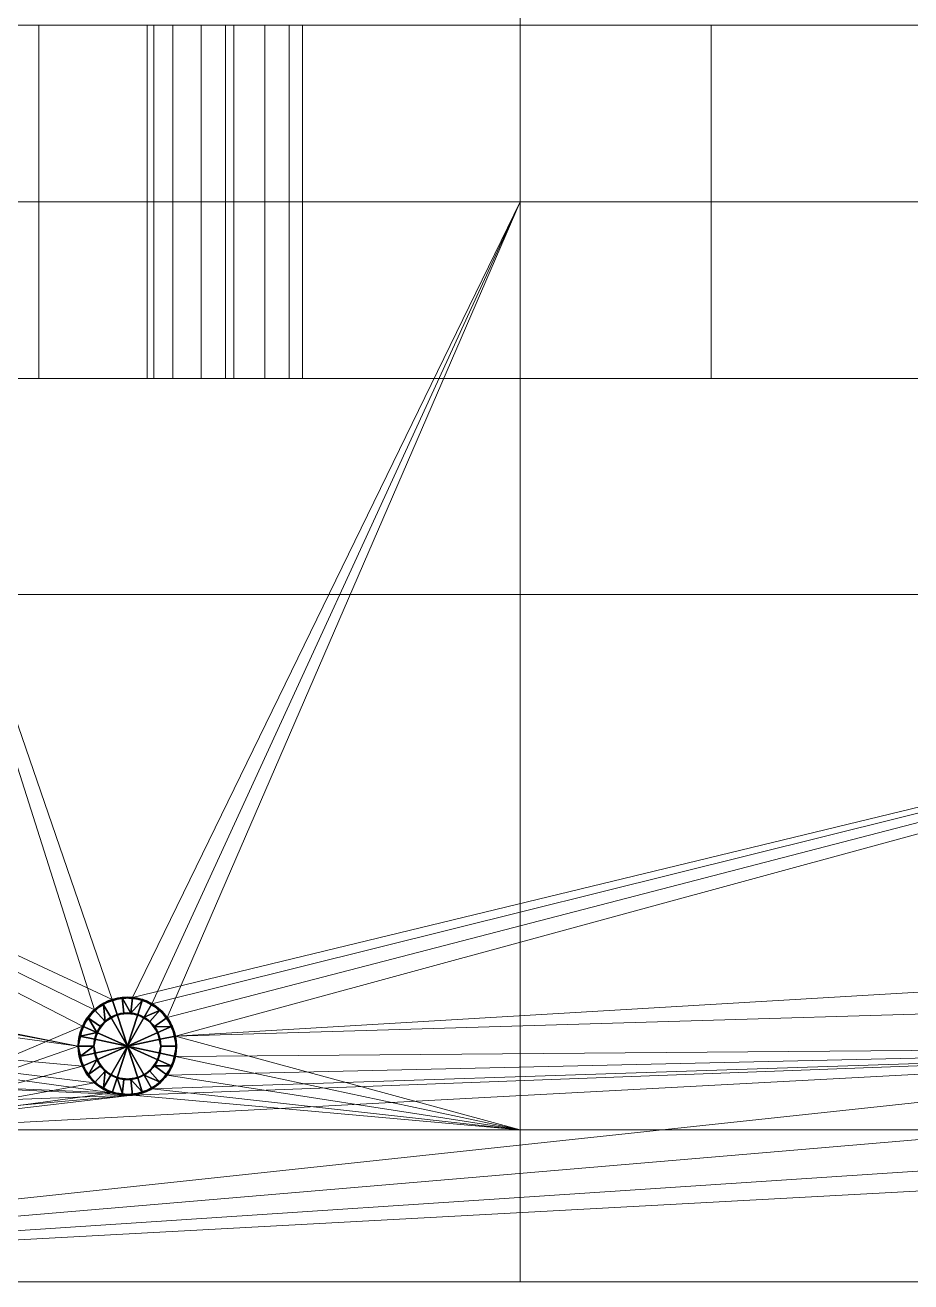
# Model space of a CAD drawing. Header units: millimetres. Extents: x -193 to 143, y -35 to 118.
# Drawn here: x 39.8 to 84.9, y 0 to 64 of the extents above; entities that cross this region are included whole.
import ezdxf

# ---------------------------------------------------------------- set-up
doc = ezdxf.new("R2010")
doc.units = ezdxf.units.MM
doc.layers.add('1', color=7, linetype='Continuous', true_color=0xffffff)

# ---------------------------------------------------------------- blocks, each defined once
blk = doc.blocks.new('UG_SURFACE_001')
at = {"layer": '1', "color": 30, "linetype": 'Continuous', "lineweight": 18}
for points in [[(30.25, 93.75), (64.999998, 93.75), (64.999998, 55), (30.25, 55)], [(64.999998, 93.75), (99.749997, 93.75), (99.749997, 55), (64.999998, 55)], [(0, 64.000003, 12), (0, 46, 12), (129.999995, 46, 12), (129.999995, 64.000003, 12)], [(30.25, 55), (64.999998, 55), (45.26132, 14.486304), (44.227459, 14.377641)], [(30.25, 7.75), (30.25, 55), (43.327175, 13.857862), (42.716138, 13.016841)], [(44.227459, 14.377641), (43.327175, 13.857862), (30.25, 55)], [(46.250001, 14.165063), (45.26132, 14.486304), (64.999998, 55)], [(64.999998, 55), (47.022544, 13.469463), (46.250001, 14.165063)], [(47.445368, 12.51978), (47.022544, 13.469463), (64.999998, 55), (64.999998, 7.75)], [(64.999998, 55), (99.749997, 55), (99.749997, 7.75), (64.999998, 7.75)], [(129.999995, 46, 12), (0, 46, 12), (100.932635, 46, 55.864546), (104.999997, 46, 55)], [(29.067367, 46, 55.864546), (32.43145, 46, 58.308695), (100.932635, 46, 55.864546), (0, 46, 12)], [(109.999999, 35, 90.000004), (109.999999, 46, 90.000004), (20, 46, 90.000004), (20, 35, 90.000004)], [(20, 46, 90.000004), (109.999999, 46, 90.000004), (30.877853, 46, 73.090173), (27.079117, 46, 74.781477)], [(109.999999, 46, 90.000004), (33.660255, 46, 70), (30.877853, 46, 73.090173)], [(95.489435, 46, 61.909828), (32.43145, 46, 58.308695), (34.510564, 46, 61.909828)], [(32.43145, 46, 58.308695), (95.489435, 46, 61.909828), (97.568549, 46, 58.308695)], [(97.568549, 46, 58.308695), (100.932635, 46, 55.864546), (32.43145, 46, 58.308695)], [(33.660255, 46, 70), (96.339747, 46, 70), (95.054783, 46, 66.045284)], [(34.94522, 46, 66.045284), (33.660255, 46, 70), (95.054783, 46, 66.045284)], [(102.920882, 46, 74.781477), (99.122144, 46, 73.090173), (33.660255, 46, 70), (109.999999, 46, 90.000004)], [(99.122144, 46, 73.090173), (96.339747, 46, 70), (33.660255, 46, 70)], [(34.510564, 46, 61.909828), (34.94522, 46, 66.045284), (95.054783, 46, 66.045284), (95.489435, 46, 61.909828)], [(12.62717, 17.967131, 12), (42.5, 12, 12), (42.716138, 13.016841, 12), (0, 35, 12)], [(42.716138, 13.016841, 12), (43.327175, 13.857862, 12), (0, 35, 12)], [(0, 35, 12), (43.327175, 13.857862, 12), (44.227459, 14.377641, 12)], [(44.227459, 14.377641, 12), (45.26132, 14.486304, 12), (129.999995, 35, 12), (0, 35, 12)], [(29.067367, 35, 55.864546), (25, 35, 55), (0, 35, 12), (129.999995, 35, 12)], [(20, 35, 90.000004), (96.339747, 35, 70), (99.122144, 35, 73.090173)], [(99.122144, 35, 73.090173), (102.920882, 35, 74.781477), (109.999999, 35, 90.000004), (20, 35, 90.000004)], [(27.079117, 35, 74.781477), (95.054783, 35, 66.045284), (96.339747, 35, 70), (20, 35, 90.000004)], [(27.079117, 35, 74.781477), (95.489435, 35, 61.909828), (95.054783, 35, 66.045284)], [(27.079117, 35, 74.781477), (100.932635, 35, 55.864546), (97.568549, 35, 58.308695)], [(97.568549, 35, 58.308695), (95.489435, 35, 61.909828), (27.079117, 35, 74.781477)], [(100.932635, 35, 55.864546), (27.079117, 35, 74.781477), (30.877853, 35, 73.090173)], [(129.999995, 35, 12), (32.43145, 35, 58.308695), (29.067367, 35, 55.864546)], [(30.877853, 35, 73.090173), (33.660255, 35, 70), (100.932635, 35, 55.864546)], [(34.510564, 35, 61.909828), (32.43145, 35, 58.308695), (129.999995, 35, 12)], [(100.932635, 35, 55.864546), (33.660255, 35, 70), (34.94522, 35, 66.045284)], [(100.932635, 35, 55.864546), (34.94522, 35, 66.045284), (34.510564, 35, 61.909828), (129.999995, 35, 12)], [(129.999995, 35, 12), (45.26132, 14.486304, 12), (46.250001, 14.165063, 12)], [(129.999995, 35, 12), (46.250001, 14.165063, 12), (47.022544, 13.469463, 12)], [(47.022544, 13.469463, 12), (47.445368, 12.51978, 12), (129.999995, 35, 12)], [(113.985218, 16.458869, 12), (116.145901, 17.706338, 12), (129.999995, 35, 12), (47.445368, 12.51978, 12)], [(42.5, 12, 12), (12.62717, 17.967131, 12), (15, 17.196152, 12)], [(15, 17.196152, 12), (16.854102, 15.526712, 12), (42.5, 12, 12)], [(47.445368, 12.51978, 12), (112.518728, 14.44042, 12), (113.985218, 16.458869, 12)], [(42.716138, 10.983159, 12), (42.5, 12, 12), (16.854102, 15.526712, 12), (17.868886, 13.24747, 12)], [(44.227459, 14.377641), (44.227459, 14.377641, 12), (43.327175, 13.857862, 12), (43.327175, 13.857862)], [(45.26132, 14.486304), (45.26132, 14.486304, 12), (44.227459, 14.377641, 12), (44.227459, 14.377641)], [(46.250001, 14.165063), (46.250001, 14.165063, 12), (45.26132, 14.486304, 12), (45.26132, 14.486304)], [(47.022544, 13.469463), (47.022544, 13.469463, 12), (46.250001, 14.165063, 12), (46.250001, 14.165063)], [(47.445368, 12.51978, 12), (47.445368, 11.480221, 12), (112.000003, 12, 12), (112.518728, 14.44042, 12)], [(43.327175, 13.857862), (43.327175, 13.857862, 12), (42.716138, 13.016841, 12), (42.716138, 13.016841)], [(47.445368, 12.51978), (47.445368, 12.51978, 12), (47.022544, 13.469463, 12), (47.022544, 13.469463)], [(44.227459, 9.622359, 12), (17.868886, 13.24747, 12), (17.868886, 10.75253, 12)], [(17.868886, 13.24747, 12), (43.327175, 10.142138, 12), (42.716138, 10.983159, 12)], [(17.868886, 13.24747, 12), (44.227459, 9.622359, 12), (43.327175, 10.142138, 12)], [(42.716138, 13.016841), (42.5, 12), (30.25, 7.75)], [(42.716138, 13.016841), (42.716138, 13.016841, 12), (42.5, 12, 12), (42.5, 12)], [(47.445368, 11.480221), (47.445368, 11.480221, 12), (47.445368, 12.51978, 12), (47.445368, 12.51978)], [(64.999998, 7.75), (47.445368, 11.480221), (47.445368, 12.51978)], [(15, 6.803847, 12), (12.62717, 6.032869, 12), (0, 0, 12), (112.000003, 12, 12)], [(112.518728, 9.55958, 12), (112.000003, 12, 12), (0, 0, 12)], [(45.26132, 9.513696, 12), (15, 6.803847, 12), (112.000003, 12, 12)], [(30.25, 7.75), (42.5, 12), (42.716138, 10.983159)], [(42.5, 12), (42.5, 12, 12), (42.716138, 10.983159, 12), (42.716138, 10.983159)], [(112.000003, 12, 12), (46.250001, 9.834937, 12), (45.26132, 9.513696, 12)], [(112.000003, 12, 12), (47.022544, 10.530537, 12), (46.250001, 9.834937, 12)], [(47.445368, 11.480221, 12), (47.022544, 10.530537, 12), (112.000003, 12, 12)], [(42.716138, 10.983159), (43.327175, 10.142138), (30.25, 7.75)], [(42.716138, 10.983159), (42.716138, 10.983159, 12), (43.327175, 10.142138, 12), (43.327175, 10.142138)], [(47.022544, 10.530537), (47.022544, 10.530537, 12), (47.445368, 11.480221, 12), (47.445368, 11.480221)], [(64.999998, 7.75), (47.022544, 10.530537), (47.445368, 11.480221)], [(17.868886, 10.75253, 12), (16.854102, 8.473288, 12), (45.26132, 9.513696, 12)], [(17.868886, 10.75253, 12), (45.26132, 9.513696, 12), (44.227459, 9.622359, 12)], [(46.250001, 9.834937), (46.250001, 9.834937, 12), (47.022544, 10.530537, 12), (47.022544, 10.530537)], [(64.999998, 7.75), (46.250001, 9.834937), (47.022544, 10.530537)], [(43.327175, 10.142138), (44.227459, 9.622359), (30.25, 7.75)], [(30.25, 7.75), (44.227459, 9.622359), (45.26132, 9.513696)], [(43.327175, 10.142138), (43.327175, 10.142138, 12), (44.227459, 9.622359, 12), (44.227459, 9.622359)], [(44.227459, 9.622359), (44.227459, 9.622359, 12), (45.26132, 9.513696, 12), (45.26132, 9.513696)], [(45.26132, 9.513696), (45.26132, 9.513696, 12), (46.250001, 9.834937, 12), (46.250001, 9.834937)], [(45.26132, 9.513696), (46.250001, 9.834937), (64.999998, 7.75)], [(0, 0, 12), (113.985218, 7.541131, 12), (112.518728, 9.55958, 12)], [(45.26132, 9.513696, 12), (16.854102, 8.473288, 12), (15, 6.803847, 12)], [(45.26132, 9.513696), (64.999998, 7.75), (30.25, 7.75)], [(30.25, 7.75), (64.999998, 7.75), (64.999998, 0), (30.25, 0)], [(64.999998, 7.75), (99.749997, 7.75), (99.749997, 0), (64.999998, 0)], [(116.145901, 6.293661, 12), (113.985218, 7.541131, 12), (0, 0, 12)], [(0, 0, 12), (129.999995, 0, 12), (118.627168, 6.032869, 12), (116.145901, 6.293661, 12)], [(129.999995, 0, 12), (0, 0, 12), (30.25, 0), (64.999998, 0)], [(129.999995, 0, 12), (64.999998, 0), (99.749997, 0)]]:
    blk.add_3dface(points, dxfattribs=at)
blk = doc.blocks.new('stoika_KR1_BODY')
at = {"layer": '1', "color": 30, "linetype": 'Continuous', "lineweight": 18}
for p, q in [((0, 64, 12), (130, 64, 12)), ((20, 64, 90), (110, 64, 90)), ((0, 46, 12), (130, 46, 12)), ((110, 46, 90), (20, 46, 90)), ((0, 35, 12), (130, 35, 12)), ((20, 35, 90), (110, 35, 90)), ((130, 0, 12), (0, 0, 12)), ((0, 0), (130, 0))]:
    blk.add_line(p, q, dxfattribs=at)
at = {"layer": '1', "color": 30, "linetype": 'Continuous', "lineweight": 18, "extrusion": (0, 0, -1)}
for centre in [(-45, 12), (-45, 12, -12)]:
    blk.add_circle(centre, 2.5, dxfattribs=at)
at = {"layer": '1', "color": 30, "linetype": 'Continuous', "lineweight": 18}
blk.add_blockref('UG_SURFACE_001', (0, 0), dxfattribs=at)
blk = doc.blocks.new('UG_SURFACE_002')
at = {"layer": '1', "color": 30, "linetype": 'Continuous', "lineweight": 18}
for points in [[(217.999995, 140.000001), (197.500005, 140.000001), (197.500005, 140.000001, 17.999999), (217.999995, 140.000001, 17.999999)], [(197.500005, 140.000001), (217.999995, 140.000001), (207.499996, 124.660254), (203.545287, 125.945225)], [(210.590169, 121.877849), (207.499996, 124.660254), (217.999995, 140.000001)], [(212.28148, 118.079118), (210.590169, 121.877849), (217.999995, 140.000001)], [(217.999995, 140.000001), (217.999995, 45.000002), (212.28148, 113.920882), (212.28148, 118.079118)], [(217.999995, 140.000001, 17.999999), (287.499994, 140.000001, 17.999999), (287.499994, 140.000001), (217.999995, 140.000001)], [(217.999995, 140.000001), (275.808692, 123.431452), (273.364544, 120.067365)], [(217.999995, 140.000001), (223.845825, 76.626949), (223.499998, 75.000003)], [(217.999995, 140.000001), (227.918118, 78.978084), (226.263925, 78.804225)], [(279.409826, 125.510558), (275.808692, 123.431452), (217.999995, 140.000001), (287.499994, 140.000001)], [(217.999995, 140.000001), (224.823475, 77.972576), (223.845825, 76.626949)], [(217.999995, 140.000001), (272.500008, 115.999997), (229.499996, 78.464098), (227.918118, 78.978084)], [(226.263925, 78.804225), (224.823475, 77.972576), (217.999995, 140.000001)], [(273.364544, 120.067365), (272.500008, 115.999997), (217.999995, 140.000001)], [(223.499998, 75.000003), (217.999995, 45.000002), (217.999995, 140.000001)], [(229.499996, 78.464098), (272.500008, 115.999997), (273.364544, 111.932635)], [(210.590169, 110.122144), (212.28148, 113.920882), (217.999995, 45.000002)], [(230.736062, 77.351138), (229.499996, 78.464098), (273.364544, 111.932635), (275.808692, 108.568549)], [(217.999995, 45.000002), (207.499996, 107.339747), (210.590169, 110.122144)], [(275.808692, 108.568549), (231.41259, 75.831644), (230.736062, 77.351138)], [(231.41259, 75.831644), (275.808692, 108.568549), (279.409826, 106.489435)], [(203.545287, 106.054783), (207.499996, 107.339747), (217.999995, 45.000002)], [(174.455181, 54.692663), (199.409828, 106.489435), (203.545287, 106.054783), (217.999995, 45.000002)], [(279.409826, 106.489435), (283.545285, 106.054783), (307.500005, 79.999998), (231.41259, 75.831644)], [(307.500005, 79.999998), (303.584516, 55.27864), (231.41259, 74.168354), (231.41259, 75.831644)], [(226.263925, 78.804225), (226.263925, 78.804225, 17.999999), (224.823475, 77.972576, 17.999999), (224.823475, 77.972576)], [(227.918118, 78.978084), (227.918118, 78.978084, 17.999999), (226.263925, 78.804225, 17.999999), (226.263925, 78.804225)], [(229.499996, 78.464098), (229.499996, 78.464098, 17.999999), (227.918118, 78.978084, 17.999999), (227.918118, 78.978084)], [(230.736062, 77.351138), (230.736062, 77.351138, 17.999999), (229.499996, 78.464098, 17.999999), (229.499996, 78.464098)], [(224.823475, 77.972576), (224.823475, 77.972576, 17.999999), (223.845825, 76.626949, 17.999999), (223.845825, 76.626949)], [(231.41259, 75.831644), (231.41259, 75.831644, 17.999999), (230.736062, 77.351138, 17.999999), (230.736062, 77.351138)], [(223.845825, 76.626949), (223.845825, 76.626949, 17.999999), (223.499998, 75.000003, 17.999999), (223.499998, 75.000003)], [(231.41259, 74.168354), (231.41259, 74.168354, 17.999999), (231.41259, 75.831644, 17.999999), (231.41259, 75.831644)], [(217.999995, 45.000002), (223.499998, 75.000003), (223.845825, 73.373057)], [(223.499998, 75.000003), (223.499998, 75.000003, 17.999999), (223.845825, 73.373057, 17.999999), (223.845825, 73.373057)], [(230.736062, 72.648861), (231.41259, 74.168354), (303.584516, 55.27864), (298.347294, 45.000002)], [(230.736062, 72.648861), (230.736062, 72.648861, 17.999999), (231.41259, 74.168354, 17.999999), (231.41259, 74.168354)], [(223.845825, 73.373057), (224.823475, 72.027422), (217.999995, 45.000002)], [(223.845825, 73.373057), (223.845825, 73.373057, 17.999999), (224.823475, 72.027422, 17.999999), (224.823475, 72.027422)], [(298.347294, 45.000002), (229.499996, 71.5359), (230.736062, 72.648861)], [(229.499996, 71.5359), (229.499996, 71.5359, 17.999999), (230.736062, 72.648861, 17.999999), (230.736062, 72.648861)], [(224.823475, 72.027422), (226.263925, 71.195774), (217.999995, 45.000002)], [(224.823475, 72.027422), (224.823475, 72.027422, 17.999999), (226.263925, 71.195774, 17.999999), (226.263925, 71.195774)], [(227.918118, 71.021914), (229.499996, 71.5359), (298.347294, 45.000002), (217.999995, 45.000002)], [(226.263925, 71.195774), (227.918118, 71.021914), (217.999995, 45.000002)], [(226.263925, 71.195774), (226.263925, 71.195774, 17.999999), (227.918118, 71.021914, 17.999999), (227.918118, 71.021914)], [(227.918118, 71.021914), (227.918118, 71.021914, 17.999999), (229.499996, 71.5359, 17.999999), (229.499996, 71.5359)], [(217.999995, 45.000002), (167.978749, 45.000002), (174.455181, 54.692663)], [(165.78427, 41.71573), (167.978749, 45.000002), (217.999995, 45.000002), (217.999995, 0)], [(217.999995, 45.000002), (224.823475, 17.972579), (223.845825, 16.626947)], [(217.999995, 45.000002), (226.263925, 18.804226), (224.823475, 17.972579)], [(217.999995, 45.000002), (227.918118, 18.978087), (226.263925, 18.804226)], [(217.999995, 45.000002), (298.347294, 45.000002), (229.499996, 18.464101), (227.918118, 18.978087)], [(223.845825, 16.626947), (223.499998, 15), (217.999995, 0), (217.999995, 45.000002)], [(230.736062, 17.351141), (229.499996, 18.464101), (298.347294, 45.000002)], [(298.347294, 45.000002), (292.221367, 32.977179), (231.41259, 15.831647), (230.736062, 17.351141)], [(152.80734, 33.044819), (165.78427, 41.71573), (217.999995, 0)], [(137.500003, 29.999999), (152.80734, 33.044819), (217.999995, 0)], [(292.221367, 32.977179), (274.522811, 15.27864), (231.41259, 14.168353), (231.41259, 15.831647)], [(217.999995, 0), (38.912591, 14.168353), (38.912591, 15.831647), (137.500003, 29.999999)], [(226.263925, 18.804226), (226.263925, 18.804226, 17.999999), (224.823475, 17.972579, 17.999999), (224.823475, 17.972579)], [(227.918118, 18.978087), (227.918118, 18.978087, 17.999999), (226.263925, 18.804226, 17.999999), (226.263925, 18.804226)], [(229.499996, 18.464101), (229.499996, 18.464101, 17.999999), (227.918118, 18.978087, 17.999999), (227.918118, 18.978087)], [(224.823475, 17.972579), (224.823475, 17.972579, 17.999999), (223.845825, 16.626947, 17.999999), (223.845825, 16.626947)], [(230.736062, 17.351141), (230.736062, 17.351141, 17.999999), (229.499996, 18.464101, 17.999999), (229.499996, 18.464101)], [(231.41259, 15.831647), (231.41259, 15.831647, 17.999999), (230.736062, 17.351141, 17.999999), (230.736062, 17.351141)], [(223.845825, 16.626947), (223.845825, 16.626947, 17.999999), (223.499998, 15, 17.999999), (223.499998, 15)], [(231.41259, 14.168353), (231.41259, 14.168353, 17.999999), (231.41259, 15.831647, 17.999999), (231.41259, 15.831647)], [(217.999995, 0), (223.499998, 15), (223.845825, 13.373054)], [(223.499998, 15), (223.499998, 15, 17.999999), (223.845825, 13.373054, 17.999999), (223.845825, 13.373054)], [(230.736062, 12.648859), (231.41259, 14.168353), (274.522811, 15.27864), (252.221346, 3.915478)], [(252.221346, 3.915478, 17.999999), (252.221346, 3.915478), (274.522811, 15.27864), (274.522811, 15.27864, 17.999999)], [(217.999995, 0), (38.236067, 12.648859), (38.912591, 14.168353)], [(230.736062, 12.648859), (230.736062, 12.648859, 17.999999), (231.41259, 14.168353, 17.999999), (231.41259, 14.168353)], [(223.845825, 13.373054), (224.823475, 12.027421), (217.999995, 0)], [(223.845825, 13.373054), (223.845825, 13.373054, 17.999999), (224.823475, 12.027421, 17.999999), (224.823475, 12.027421)], [(37, 11.535899), (38.236067, 12.648859), (217.999995, 0), (32.000002, 0)], [(252.221346, 3.915478), (227.500007, 0), (229.499996, 11.535899), (230.736062, 12.648859)], [(229.499996, 11.535899), (229.499996, 11.535899, 17.999999), (230.736062, 12.648859, 17.999999), (230.736062, 12.648859)], [(224.823475, 12.027421), (226.263925, 11.195774), (217.999995, 0)], [(224.823475, 12.027421), (224.823475, 12.027421, 17.999999), (226.263925, 11.195774, 17.999999), (226.263925, 11.195774)], [(227.918118, 11.021912), (229.499996, 11.535899), (227.500007, 0)], [(227.918118, 11.021912), (227.918118, 11.021912, 17.999999), (229.499996, 11.535899, 17.999999), (229.499996, 11.535899)], [(226.263925, 11.195774), (227.918118, 11.021912), (227.500007, 0), (217.999995, 0)], [(226.263925, 11.195774), (226.263925, 11.195774, 17.999999), (227.918118, 11.021912, 17.999999), (227.918118, 11.021912)], [(227.500007, 0, 17.999999), (227.500007, 0), (252.221346, 3.915478), (252.221346, 3.915478, 17.999999)], [(217.999995, 0, 17.999999), (32.000002, 0, 17.999999), (32.000002, 0), (217.999995, 0)], [(217.999995, 0), (227.500007, 0), (227.500007, 0, 17.999999), (217.999995, 0, 17.999999)]]:
    blk.add_3dface(points, dxfattribs=at)
blk = doc.blocks.new('uxo_KR1_BODY')
at = {"layer": '1', "color": 30, "linetype": 'Continuous', "lineweight": 18}
for p, q in [((287.5, 140), (197.5, 140)), ((197.5, 140, 18), (287.5, 140, 18)), ((227.5, 0, 18), (32, 0, 18)), ((32, 0), (227.5, 0)), ((227.5, 0), (227.5, 0, 18))]:
    blk.add_line(p, q, dxfattribs=at)
at = {"layer": '1', "color": 30, "linetype": 'Continuous', "lineweight": 18, "extrusion": (0, 0, -1)}
for centre in [(-227.5, 75), (-227.5, 75, -18), (-227.5, 15), (-227.5, 15, -18)]:
    blk.add_circle(centre, 4, dxfattribs=at)
blk.add_arc((-227.5, 80), 80, 180, 270, dxfattribs=at)
at = {"layer": '1', "color": 30, "linetype": 'Continuous', "lineweight": 18}
blk.add_arc((227.5, 80, 18), 80, 270, 0, dxfattribs=at)
blk.add_blockref('UG_SURFACE_002', (0, 0), dxfattribs=at)
blk = doc.blocks.new('UG_SURFACE_006')
at = {"layer": '1', "color": 30, "linetype": 'Continuous', "lineweight": 18}
for points in [[(64.999998, 93.75, 12), (30.25, 93.75, 12), (30.25, 55, 12), (64.999998, 55, 12)], [(30.25, 93.75), (64.999998, 93.75), (64.999998, 55), (30.25, 55)], [(99.749997, 93.75, 12), (64.999998, 93.75, 12), (64.999998, 55, 12), (99.749997, 55, 12)], [(64.999998, 93.75), (99.749997, 93.75), (99.749997, 55), (64.999998, 55)], [(30.25, 55, 12), (43.327175, 13.857862, 12), (44.227459, 14.377641, 12)], [(44.227459, 14.377641, 12), (45.26132, 14.486304, 12), (64.999998, 55, 12), (30.25, 55, 12)], [(42.716138, 13.016841, 12), (43.327175, 13.857862, 12), (30.25, 55, 12), (30.25, 7.75, 12)], [(30.25, 55), (64.999998, 55), (45.26132, 14.486304), (44.227459, 14.377641)], [(30.25, 7.75), (30.25, 55), (43.327175, 13.857862), (42.716138, 13.016841)], [(44.227459, 14.377641), (43.327175, 13.857862), (30.25, 55)], [(64.999998, 55, 12), (45.26132, 14.486304, 12), (46.250001, 14.165063, 12)], [(46.250001, 14.165063), (45.26132, 14.486304), (64.999998, 55)], [(64.999998, 55, 12), (46.250001, 14.165063, 12), (47.022544, 13.469463, 12)], [(64.999998, 55), (47.022544, 13.469463), (46.250001, 14.165063)], [(47.022544, 13.469463, 12), (47.445368, 12.51978, 12), (64.999998, 7.75, 12), (64.999998, 55, 12)], [(47.445368, 12.51978), (47.022544, 13.469463), (64.999998, 55), (64.999998, 7.75)], [(99.749997, 55, 12), (64.999998, 55, 12), (64.999998, 7.75, 12), (99.749997, 7.75, 12)], [(64.999998, 55), (99.749997, 55), (99.749997, 7.75), (64.999998, 7.75)], [(44.227459, 14.377641), (44.227459, 14.377641, 12), (43.327175, 13.857862, 12), (43.327175, 13.857862)], [(45.26132, 14.486304), (45.26132, 14.486304, 12), (44.227459, 14.377641, 12), (44.227459, 14.377641)], [(46.250001, 14.165063), (46.250001, 14.165063, 12), (45.26132, 14.486304, 12), (45.26132, 14.486304)], [(47.022544, 13.469463), (47.022544, 13.469463, 12), (46.250001, 14.165063, 12), (46.250001, 14.165063)], [(43.327175, 13.857862), (43.327175, 13.857862, 12), (42.716138, 13.016841, 12), (42.716138, 13.016841)], [(47.445368, 12.51978), (47.445368, 12.51978, 12), (47.022544, 13.469463, 12), (47.022544, 13.469463)], [(30.25, 7.75, 12), (42.5, 12, 12), (42.716138, 13.016841, 12)], [(42.716138, 13.016841), (42.5, 12), (30.25, 7.75)], [(42.716138, 13.016841), (42.716138, 13.016841, 12), (42.5, 12, 12), (42.5, 12)], [(64.999998, 7.75, 12), (47.445368, 12.51978, 12), (47.445368, 11.480221, 12)], [(64.999998, 7.75), (47.445368, 11.480221), (47.445368, 12.51978)], [(47.445368, 11.480221), (47.445368, 11.480221, 12), (47.445368, 12.51978, 12), (47.445368, 12.51978)], [(42.716138, 10.983159, 12), (42.5, 12, 12), (30.25, 7.75, 12)], [(30.25, 7.75), (42.5, 12), (42.716138, 10.983159)], [(42.5, 12), (42.5, 12, 12), (42.716138, 10.983159, 12), (42.716138, 10.983159)], [(30.25, 7.75, 12), (43.327175, 10.142138, 12), (42.716138, 10.983159, 12)], [(42.716138, 10.983159), (43.327175, 10.142138), (30.25, 7.75)], [(42.716138, 10.983159), (42.716138, 10.983159, 12), (43.327175, 10.142138, 12), (43.327175, 10.142138)], [(47.445368, 11.480221, 12), (47.022544, 10.530537, 12), (64.999998, 7.75, 12)], [(64.999998, 7.75), (47.022544, 10.530537), (47.445368, 11.480221)], [(47.022544, 10.530537), (47.022544, 10.530537, 12), (47.445368, 11.480221, 12), (47.445368, 11.480221)], [(64.999998, 7.75, 12), (47.022544, 10.530537, 12), (46.250001, 9.834937, 12)], [(46.250001, 9.834937), (47.022544, 10.530537), (64.999998, 7.75)], [(46.250001, 9.834937), (46.250001, 9.834937, 12), (47.022544, 10.530537, 12), (47.022544, 10.530537)], [(30.25, 7.75, 12), (44.227459, 9.622359, 12), (43.327175, 10.142138, 12)], [(43.327175, 10.142138), (44.227459, 9.622359), (30.25, 7.75)], [(45.26132, 9.513696, 12), (44.227459, 9.622359, 12), (30.25, 7.75, 12)], [(30.25, 7.75), (44.227459, 9.622359), (45.26132, 9.513696)], [(43.327175, 10.142138), (43.327175, 10.142138, 12), (44.227459, 9.622359, 12), (44.227459, 9.622359)], [(44.227459, 9.622359), (44.227459, 9.622359, 12), (45.26132, 9.513696, 12), (45.26132, 9.513696)], [(46.250001, 9.834937, 12), (45.26132, 9.513696, 12), (64.999998, 7.75, 12)], [(64.999998, 7.75), (45.26132, 9.513696), (46.250001, 9.834937)], [(45.26132, 9.513696), (45.26132, 9.513696, 12), (46.250001, 9.834937, 12), (46.250001, 9.834937)], [(30.25, 7.75, 12), (64.999998, 7.75, 12), (45.26132, 9.513696, 12)], [(45.26132, 9.513696), (64.999998, 7.75), (30.25, 7.75)], [(64.999998, 7.75, 12), (30.25, 7.75, 12), (30.25, 0, 12), (64.999998, 0, 12)], [(30.25, 7.75), (64.999998, 7.75), (64.999998, 0), (30.25, 0)], [(99.749997, 7.75, 12), (64.999998, 7.75, 12), (64.999998, 0, 12), (99.749997, 0, 12)], [(64.999998, 7.75), (99.749997, 7.75), (99.749997, 0), (64.999998, 0)], [(30.25, 0), (64.999998, 0), (64.999998, 0, 12), (30.25, 0, 12)], [(64.999998, 0), (99.749997, 0), (99.749997, 0, 12), (64.999998, 0, 12)]]:
    blk.add_3dface(points, dxfattribs=at)
blk = doc.blocks.new('plohadka_pod_stoiku_KR1')
at = {"layer": '1', "color": 30, "linetype": 'Continuous', "lineweight": 18}
for p, q in [((0, 0), (130, 0)), ((130, 0, 12), (0, 0, 12))]:
    blk.add_line(p, q, dxfattribs=at)
at = {"layer": '1', "color": 30, "linetype": 'Continuous', "lineweight": 18, "extrusion": (0, 0, -1)}
for centre in [(-45, 12, -12), (-45, 12)]:
    blk.add_circle(centre, 2.5, dxfattribs=at)
at = {"layer": '1', "color": 30, "linetype": 'Continuous', "lineweight": 18}
blk.add_blockref('UG_SURFACE_006', (0, 0), dxfattribs=at)
blk = doc.blocks.new('UG_SURFACE_015')
at = {"layer": '1', "color": 30, "linetype": 'Continuous', "lineweight": 25}
for points in [[(-1.25, 2.165064, 0.8), (-2.022543, 1.469463, 0.8), (-1.672826, 1.857862, 29.200001)], [(-2.022543, 1.469463, 0.8), (-1.25, 2.165064, 0.8), (-0.85, 1.472243), (-1.375329, 0.999235)], [(-1.672826, 1.857862, 29.200001), (-1.222685, 2.117752, 29.200001), (-1.25, 2.165064, 0.8)], [(-1.222685, 2.117752, 29.200001), (-1.672826, 1.857862, 29.200001), (-1.137522, 1.263346, 29.999999)], [(-0.261321, 2.486305, 0.8), (-1.25, 2.165064, 0.8), (-0.772542, 2.377641, 29.200001)], [(-1.25, 2.165064, 0.8), (-0.261321, 2.486305, 0.8), (-0.177698, 1.690687), (-0.85, 1.472243)], [(-1.25, 2.165064, 0.8), (-1.222685, 2.117752, 29.200001), (-0.772542, 2.377641, 29.200001)], [(-1.137522, 1.263346, 29.999999), (-0.525329, 1.616796, 29.999999), (-0.772542, 2.377641, 29.200001), (-1.222685, 2.117752, 29.200001)], [(-0.772542, 2.377641, 29.200001), (-0.255611, 2.431973, 29.200001), (-0.261321, 2.486305, 0.8)], [(-0.255611, 2.431973, 29.200001), (-0.772542, 2.377641, 29.200001), (-0.525329, 1.616796, 29.999999), (0.177698, 1.690687, 29.999999)], [(0.772542, 2.377641, 0.8), (-0.261321, 2.486305, 0.8), (0.261321, 2.486305, 29.200001)], [(-0.261321, 2.486305, 0.8), (-0.255611, 2.431973, 29.200001), (0.261321, 2.486305, 29.200001)], [(-0.261321, 2.486305, 0.8), (0.772542, 2.377641, 0.8), (0.525329, 1.616796), (-0.177698, 1.690687)], [(0.177698, 1.690687, 29.999999), (0.261321, 2.486305, 29.200001), (-0.255611, 2.431973, 29.200001)], [(0.755661, 2.325684, 29.200001), (0.261321, 2.486305, 29.200001), (0.177698, 1.690687, 29.999999)], [(0.177698, 1.690687, 29.999999), (0.85, 1.472243, 29.999999), (1.25, 2.165064, 29.200001), (0.755661, 2.325684, 29.200001)], [(0.261321, 2.486305, 29.200001), (0.755661, 2.325684, 29.200001), (0.772542, 2.377641, 0.8)], [(0.772542, 2.377641, 0.8), (1.672826, 1.857862, 0.8), (1.137522, 1.263346), (0.525329, 1.616796)], [(0.772542, 2.377641, 0.8), (0.755661, 2.325684, 29.200001), (1.25, 2.165064, 29.200001)], [(1.672826, 1.857862, 0.8), (0.772542, 2.377641, 0.8), (1.25, 2.165064, 29.200001)], [(1.636271, 1.817263, 29.200001), (1.25, 2.165064, 29.200001), (0.85, 1.472243, 29.999999)], [(1.25, 2.165064, 29.200001), (1.636271, 1.817263, 29.200001), (1.672826, 1.857862, 0.8)], [(-2.022543, 1.469463, 0.8), (-2.445369, 0.519779, 0.8), (-2.283864, 1.016842, 29.200001)], [(-2.445369, 0.519779, 0.8), (-2.022543, 1.469463, 0.8), (-1.375329, 0.999235), (-1.662851, 0.35345)], [(-2.283864, 1.016842, 29.200001), (-1.978345, 1.437352, 29.200001), (-2.022543, 1.469463, 0.8)], [(-1.978345, 1.437352, 29.200001), (-2.283864, 1.016842, 29.200001), (-1.553027, 0.691452, 29.999999)], [(-2.022543, 1.469463, 0.8), (-1.978345, 1.437352, 29.200001), (-1.672826, 1.857862, 29.200001)], [(-1.553027, 0.691452, 29.999999), (-1.137522, 1.263346, 29.999999), (-1.672826, 1.857862, 29.200001), (-1.978345, 1.437352, 29.200001)], [(0, 0), (-1.662851, 0.35345), (-1.375329, 0.999235), (-0.85, 1.472243)], [(-0.525329, 1.616796, 29.999999), (-1.137522, 1.263346, 29.999999), (-1.553027, 0.691452, 29.999999), (0, 0, 29.999999)], [(-0.85, 1.472243), (-0.177698, 1.690687), (0.525329, 1.616796), (0, 0)], [(0.85, 1.472243, 29.999999), (0.177698, 1.690687, 29.999999), (-0.525329, 1.616796, 29.999999), (0, 0, 29.999999)], [(0.525329, 1.616796), (1.137522, 1.263346), (1.553027, 0.691452), (0, 0)], [(0, 0, 29.999999), (1.662851, 0.35345, 29.999999), (1.375329, 0.999235, 29.999999), (0.85, 1.472243, 29.999999)], [(0.85, 1.472243, 29.999999), (1.375329, 0.999235, 29.999999), (2.022543, 1.469463, 29.200001), (1.636271, 1.817263, 29.200001)], [(1.672826, 1.857862, 0.8), (2.283864, 1.016842, 0.8), (1.553027, 0.691452), (1.137522, 1.263346)], [(2.233956, 0.994621, 29.200001), (2.022543, 1.469463, 29.200001), (1.375329, 0.999235, 29.999999)], [(1.672826, 1.857862, 0.8), (1.636271, 1.817263, 29.200001), (2.022543, 1.469463, 29.200001)], [(2.283864, 1.016842, 0.8), (1.672826, 1.857862, 0.8), (2.022543, 1.469463, 29.200001)], [(2.022543, 1.469463, 29.200001), (2.233956, 0.994621, 29.200001), (2.283864, 1.016842, 0.8)], [(-2.391932, 0.508421, 29.200001), (-2.5, 0, 29.200001), (-1.7, 0, 29.999999), (-1.553027, 0.691452, 29.999999)], [(-2.445369, 0.519779, 0.8), (-2.391932, 0.508421, 29.200001), (-2.283864, 1.016842, 29.200001)], [(-1.553027, 0.691452, 29.999999), (-2.283864, 1.016842, 29.200001), (-2.391932, 0.508421, 29.200001)], [(-1.553027, 0.691452, 29.999999), (-1.7, 0, 29.999999), (-1.553027, -0.691452, 29.999999), (0, 0, 29.999999)], [(1.553027, 0.691452), (1.7, 0), (1.553027, -0.691452), (0, 0)], [(1.375329, 0.999235, 29.999999), (1.662851, 0.35345, 29.999999), (2.445369, 0.519779, 29.200001), (2.233956, 0.994621, 29.200001)], [(2.283864, 1.016842, 0.8), (2.5, 0, 0.8), (1.7, 0), (1.553027, 0.691452)], [(2.283864, 1.016842, 0.8), (2.233956, 0.994621, 29.200001), (2.445369, 0.519779, 29.200001)], [(2.5, 0, 0.8), (2.283864, 1.016842, 0.8), (2.445369, 0.519779, 29.200001)], [(-2.445369, 0.519779, 0.8), (-2.5, 0, 0.8), (-2.5, 0, 29.200001)], [(-2.5, 0, 29.200001), (-2.391932, 0.508421, 29.200001), (-2.445369, 0.519779, 0.8)], [(-2.5, 0, 0.8), (-2.445369, 0.519779, 0.8), (-1.662851, 0.35345), (-1.7, 0)], [(-1.7, 0, 29.999999), (-2.5, 0, 29.200001), (-2.391932, -0.508421, 29.200001)], [(-2.445369, -0.519779, 0.8), (-2.391932, -0.508421, 29.200001), (-2.5, 0, 29.200001)], [(-2.5, 0, 29.200001), (-2.5, 0, 0.8), (-2.445369, -0.519779, 0.8)], [(-1.7, 0), (-1.662851, -0.35345), (-2.445369, -0.519779, 0.8), (-2.5, 0, 0.8)], [(-2.391932, -0.508421, 29.200001), (-2.283864, -1.016842, 29.200001), (-1.553027, -0.691452, 29.999999), (-1.7, 0, 29.999999)], [(-1.662851, -0.35345), (-1.7, 0), (-1.662851, 0.35345), (0, 0)], [(-0.85, -1.472243), (-1.375329, -0.999235), (-1.662851, -0.35345), (0, 0)], [(-1.553027, -0.691452, 29.999999), (-1.137522, -1.263346, 29.999999), (-0.525329, -1.616796, 29.999999), (0, 0, 29.999999)], [(0.525329, -1.616796), (-0.177698, -1.690687), (-0.85, -1.472243), (0, 0)], [(-0.525329, -1.616796, 29.999999), (0.177698, -1.690687, 29.999999), (0.85, -1.472243, 29.999999), (0, 0, 29.999999)], [(1.662851, -0.35345, 29.999999), (1.7, 0, 29.999999), (1.662851, 0.35345, 29.999999), (0, 0, 29.999999)], [(0.85, -1.472243, 29.999999), (1.375329, -0.999235, 29.999999), (1.662851, -0.35345, 29.999999), (0, 0, 29.999999)], [(1.553027, -0.691452), (1.137522, -1.263346), (0.525329, -1.616796), (0, 0)], [(2.5, 0, 0.8), (2.283864, -1.016842, 0.8), (1.553027, -0.691452), (1.7, 0)], [(2.5, 0, 29.200001), (2.445369, 0.519779, 29.200001), (1.662851, 0.35345, 29.999999), (1.7, 0, 29.999999)], [(1.7, 0, 29.999999), (1.662851, -0.35345, 29.999999), (2.445369, -0.519779, 29.200001), (2.5, 0, 29.200001)], [(2.445369, -0.519779, 29.200001), (2.283864, -1.016842, 0.8), (2.5, 0, 0.8)], [(2.445369, 0.519779, 29.200001), (2.5, 0, 29.200001), (2.5, 0, 0.8)], [(2.5, 0, 0.8), (2.5, 0, 29.200001), (2.445369, -0.519779, 29.200001)], [(-2.022543, -1.469463, 0.8), (-2.445369, -0.519779, 0.8), (-1.662851, -0.35345), (-1.375329, -0.999235)], [(-2.283864, -1.016842, 29.200001), (-2.391932, -0.508421, 29.200001), (-2.445369, -0.519779, 0.8)], [(-2.283864, -1.016842, 29.200001), (-2.445369, -0.519779, 0.8), (-2.022543, -1.469463, 0.8)], [(2.233956, -0.994621, 29.200001), (2.445369, -0.519779, 29.200001), (1.662851, -0.35345, 29.999999), (1.375329, -0.999235, 29.999999)], [(2.445369, -0.519779, 29.200001), (2.233956, -0.994621, 29.200001), (2.283864, -1.016842, 0.8)], [(-1.553027, -0.691452, 29.999999), (-2.283864, -1.016842, 29.200001), (-1.978345, -1.437352, 29.200001)], [(-2.022543, -1.469463, 0.8), (-1.978345, -1.437352, 29.200001), (-2.283864, -1.016842, 29.200001)], [(-1.25, -2.165064, 0.8), (-2.022543, -1.469463, 0.8), (-1.375329, -0.999235), (-0.85, -1.472243)], [(-1.978345, -1.437352, 29.200001), (-1.672826, -1.857862, 29.200001), (-1.137522, -1.263346, 29.999999), (-1.553027, -0.691452, 29.999999)], [(-1.137522, -1.263346, 29.999999), (-1.672826, -1.857862, 29.200001), (-1.222685, -2.117752, 29.200001)], [(-1.222685, -2.117752, 29.200001), (-0.772542, -2.377641, 29.200001), (-0.525329, -1.616796, 29.999999), (-1.137522, -1.263346, 29.999999)], [(1.672826, -1.857862, 0.8), (0.772542, -2.377641, 0.8), (0.525329, -1.616796), (1.137522, -1.263346)], [(1.636271, -1.817263, 29.200001), (2.022543, -1.469463, 29.200001), (1.375329, -0.999235, 29.999999), (0.85, -1.472243, 29.999999)], [(2.283864, -1.016842, 0.8), (1.672826, -1.857862, 0.8), (1.137522, -1.263346), (1.553027, -0.691452)], [(1.375329, -0.999235, 29.999999), (2.022543, -1.469463, 29.200001), (2.233956, -0.994621, 29.200001)], [(2.022543, -1.469463, 29.200001), (1.672826, -1.857862, 0.8), (2.283864, -1.016842, 0.8)], [(2.283864, -1.016842, 0.8), (2.233956, -0.994621, 29.200001), (2.022543, -1.469463, 29.200001)], [(-1.672826, -1.857862, 29.200001), (-1.978345, -1.437352, 29.200001), (-2.022543, -1.469463, 0.8)], [(-1.672826, -1.857862, 29.200001), (-2.022543, -1.469463, 0.8), (-1.25, -2.165064, 0.8)], [(-1.25, -2.165064, 0.8), (-1.222685, -2.117752, 29.200001), (-1.672826, -1.857862, 29.200001)], [(-0.261321, -2.486305, 0.8), (-1.25, -2.165064, 0.8), (-0.85, -1.472243), (-0.177698, -1.690687)], [(-0.525329, -1.616796, 29.999999), (-0.772542, -2.377641, 29.200001), (-0.255611, -2.431973, 29.200001)], [(-0.255611, -2.431973, 29.200001), (0.261321, -2.486305, 29.200001), (0.177698, -1.690687, 29.999999), (-0.525329, -1.616796, 29.999999)], [(0.772542, -2.377641, 0.8), (-0.261321, -2.486305, 0.8), (-0.177698, -1.690687), (0.525329, -1.616796)], [(0.755661, -2.325684, 29.200001), (1.25, -2.165064, 29.200001), (0.85, -1.472243, 29.999999), (0.177698, -1.690687, 29.999999)], [(0.177698, -1.690687, 29.999999), (0.261321, -2.486305, 29.200001), (0.755661, -2.325684, 29.200001)], [(1.25, -2.165064, 29.200001), (0.772542, -2.377641, 0.8), (1.672826, -1.857862, 0.8)], [(0.85, -1.472243, 29.999999), (1.25, -2.165064, 29.200001), (1.636271, -1.817263, 29.200001)], [(1.672826, -1.857862, 0.8), (1.636271, -1.817263, 29.200001), (1.25, -2.165064, 29.200001)], [(2.022543, -1.469463, 29.200001), (1.636271, -1.817263, 29.200001), (1.672826, -1.857862, 0.8)], [(-0.772542, -2.377641, 29.200001), (-1.222685, -2.117752, 29.200001), (-1.25, -2.165064, 0.8)], [(-0.772542, -2.377641, 29.200001), (-1.25, -2.165064, 0.8), (-0.261321, -2.486305, 0.8)], [(-0.261321, -2.486305, 0.8), (-0.255611, -2.431973, 29.200001), (-0.772542, -2.377641, 29.200001)], [(0.261321, -2.486305, 29.200001), (-0.261321, -2.486305, 0.8), (0.772542, -2.377641, 0.8)], [(0.261321, -2.486305, 29.200001), (-0.255611, -2.431973, 29.200001), (-0.261321, -2.486305, 0.8)], [(0.772542, -2.377641, 0.8), (0.755661, -2.325684, 29.200001), (0.261321, -2.486305, 29.200001)], [(1.25, -2.165064, 29.200001), (0.755661, -2.325684, 29.200001), (0.772542, -2.377641, 0.8)]]:
    blk.add_3dface(points, dxfattribs=at)
blk = doc.blocks.new('1080-05x030_BODY')
at = {"layer": '1', "color": 30, "linetype": 'Continuous', "lineweight": 25, "extrusion": (0, 0, -1)}
blk.add_circle((0, 0, -29.2), 2.5, dxfattribs=at)
at = {"layer": '1', "color": 30, "linetype": 'Continuous', "lineweight": 25}
for centre, radius in [((0, 0, 0.8), 2.5), ((0, 0, 30), 1.7)]:
    blk.add_circle(centre, radius, dxfattribs=at)
at = {"layer": '1', "color": 30, "linetype": 'Continuous', "lineweight": 25, "extrusion": (3.51436e-15, 0, -1)}
blk.add_circle((0, 0), 1.7, dxfattribs=at)
at = {"layer": '1', "color": 30, "linetype": 'Continuous', "lineweight": 25}
blk.add_blockref('UG_SURFACE_015', (0, 0), dxfattribs=at)

msp = doc.modelspace()

# ---------------------------------------------------------------- block references
at = {"layer": '1', "color": 3, "linetype": 'Continuous', "lineweight": 18}
for name, p in [('stoika_KR1_BODY', (0, 0)), ('plohadka_pod_stoiku_KR1', (0, 0, -12)), ('1080-05x030_BODY', (45, 12, -12))]:
    msp.add_blockref(name, p, dxfattribs=at)
at = {"layer": '1', "color": 3, "linetype": 'Continuous', "lineweight": 18, "extrusion": (0, 1, 0), "rotation": 180}
msp.add_blockref('uxo_KR1_BODY', (177.5, 181, 46), dxfattribs=at)

doc.saveas('drawing.dxf')
